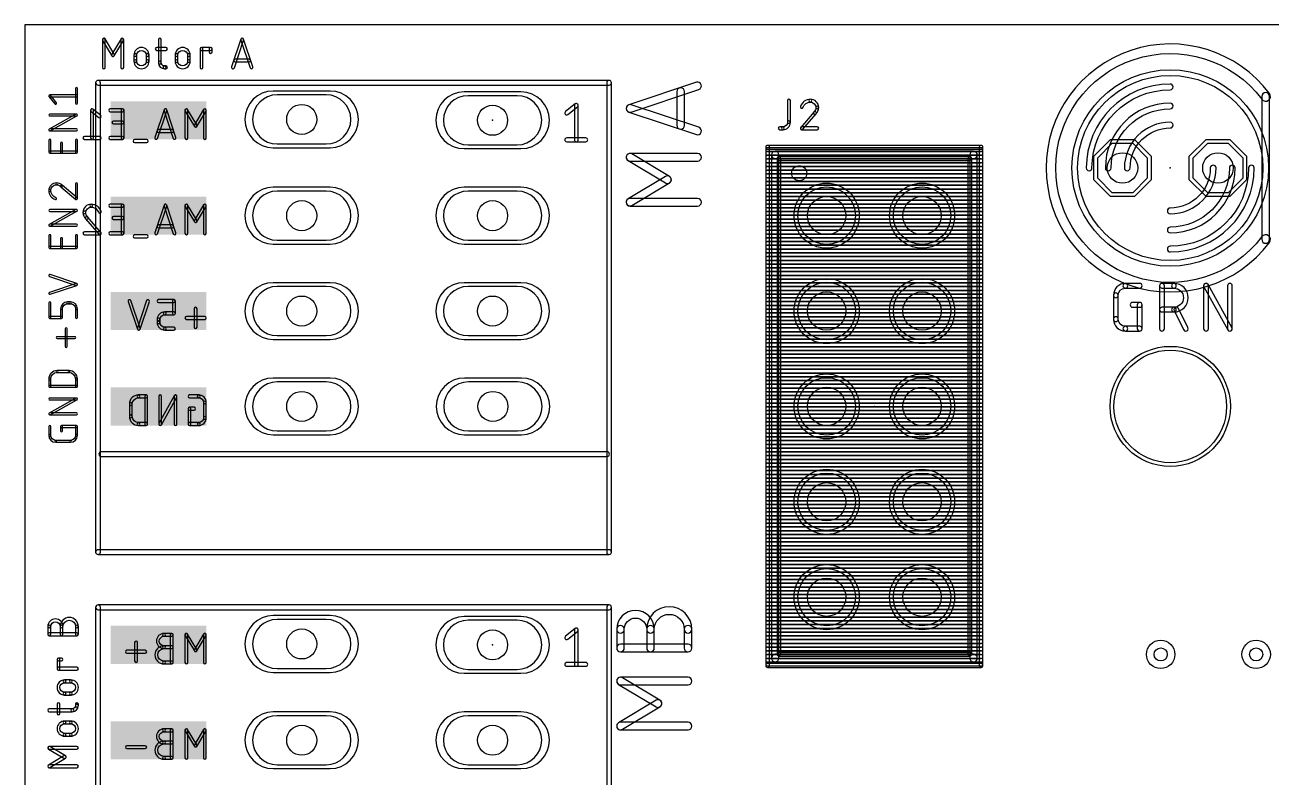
# Model space of a CAD drawing. Extents: x 0 to 76.2, y 0 to 83.8.
# Drawn here: x 0 to 33.16, y 63.79 to 83.82 of the extents above; entities that cross this region are included whole.
import ezdxf

# ---------------------------------------------------------------- set-up
doc = ezdxf.new("R2010")
doc.units = 0
for name, color, linetype in [('17', 110, 'CONTINUOUS'), ('18', 110, 'CONTINUOUS'), ('20', 31, 'CONTINUOUS'), ('21', 253, 'CONTINUOUS'), ('23', 53, 'CONTINUOUS'), ('25', 253, 'CONTINUOUS'), ('26', 253, 'CONTINUOUS'), ('29', 253, 'CONTINUOUS'), ('30', 253, 'CONTINUOUS'), ('39', 12, 'CONTINUOUS'), ('44', 253, 'CONTINUOUS'), ('51', 253, 'CONTINUOUS')]:
    doc.layers.add(name, color=color, linetype=linetype)

# ---------------------------------------------------------------- blocks, each defined once
blk = doc.blocks.new('OCTAGONP')
blk.add_lwpolyline([(-0.5, -0.2071), (-0.5, 0.2071), (-0.2071, 0.5), (0.2071, 0.5), (0.5, 0.2071), (0.5, -0.2071), (0.2071, -0.5), (-0.2071, -0.5)], close=True)
blk = doc.blocks.new('ROUNDP')
blk.add_circle((0, 0), 0.5)
blk = doc.blocks.new('RECT')
blk.add_solid([(-0.5, -0.5), (0.5, -0.5), (-0.5, 0.5), (0.5, 0.5)])
blk = doc.blocks.new('LONGP100')
blk.add_lwpolyline([(-0.5, -0.5), (0.5, -0.5, 1), (0.5, 0.5), (-0.5, 0.5, 1)], format="xyb", close=True)
blk = doc.blocks.new('ROUNDV')
blk.add_circle((0, 0), 0.5)

msp = doc.modelspace()

# ---------------------------------------------------------------- linework, layer by layer
at = {"layer": '20'}
for p, q in [((76.2, 83.82), (0, 83.82)), ((0, 83.82), (0, 0))]:
    msp.add_line(p, q, dxfattribs=at)
msp.add_circle((30.48, 73.66), 1.4986, dxfattribs=at)
at = {"layer": '21'}
for points in [[(32.9184, 81.8388, 1), (33.1216, 81.9912, 3), (33.1216, 78.0288, 1), (32.9184, 78.1812, -3)], [(2.0095, 69.78), (2.0095, 82.28, 1), (1.8825, 82.28), (1.8825, 69.78, 1)], [(1.946, 82.2165), (15.546, 82.2165, 1), (15.546, 82.3435), (1.946, 82.3435, 1)], [(15.4825, 82.28), (15.4825, 69.78, 1), (15.6095, 69.78), (15.6095, 82.28, 1)], [(33.1216, 78.105), (33.1216, 81.915, 1), (32.9184, 81.915), (32.9184, 78.105, 1)], [(14.4509, 81.4316), (14.7049, 81.6348, 1), (14.6415, 81.7142), (14.3875, 81.511, 1)], [(14.6224, 81.6745), (14.6224, 80.7601, 1), (14.724, 80.7601), (14.724, 81.6745, 1)], [(14.4192, 80.7093), (14.9272, 80.7093, 1), (14.9272, 80.8109), (14.4192, 80.8109, 1)], [(20.066, 66.96), (20.066, 80.36, 1), (19.866, 80.36), (19.866, 66.96, 1)], [(19.966, 80.26), (25.246, 80.26, 1), (25.246, 80.46), (19.966, 80.46, 1)], [(25.146, 80.36), (25.146, 66.96, 1), (25.346, 66.96), (25.346, 80.36, 1)], [(2.032, 72.3265), (15.494, 72.3265, 1), (15.494, 72.4535), (2.032, 72.4535, 1)], [(15.546, 69.8435), (1.946, 69.8435, 1), (1.946, 69.7165), (15.546, 69.7165, 1)], [(2.0095, 43.11), (2.0095, 68.31, 1), (1.8825, 68.31), (1.8825, 43.11, 1)], [(1.946, 68.2465), (15.546, 68.2465, 1), (15.546, 68.3735), (1.946, 68.3735, 1)], [(15.4825, 68.31), (15.4825, 43.11, 1), (15.6095, 43.11), (15.6095, 68.31, 1)], [(14.4509, 67.4616), (14.7049, 67.6648, 1), (14.6415, 67.7442), (14.3875, 67.541, 1)], [(14.6224, 67.7045), (14.6224, 66.7901, 1), (14.724, 66.7901), (14.724, 67.7045, 1)], [(25.246, 67.06), (19.966, 67.06, 1), (19.966, 66.86), (25.246, 66.86, 1)], [(14.4192, 66.7393), (14.9272, 66.7393, 1), (14.9272, 66.8409), (14.4192, 66.8409, 1)]]:
    msp.add_lwpolyline(points, format="xyb", close=True, dxfattribs=at)
for centre, radius in [((30.48, 80.01), 2.6162), ((30.48, 80.01), 2.4638), ((20.606, 79.87), 0.2)]:
    msp.add_circle(centre, radius, dxfattribs=at)
at = {"layer": '23'}
for p in [(12.446, 81.28), (30.48, 80.01), (22.606, 73.66), (12.446, 67.31)]:
    msp.add_point(p, dxfattribs=at)
at = {"layer": '25'}
for points in [[(2.1375, 82.6897), (2.1375, 83.4263, 1), (2.0613, 83.4263), (2.0613, 82.6897, 1)], [(2.0667, 83.4067), (2.3123, 82.9975, 1), (2.3776, 83.0367), (2.1321, 83.4459, 1)], [(2.3776, 82.9975), (2.6231, 83.4067, 1), (2.5578, 83.4459), (2.3123, 83.0367, 1)], [(2.5524, 83.4263), (2.5524, 82.6897, 1), (2.6286, 82.6897), (2.6286, 83.4263, 1)], [(3.5518, 83.4263), (3.5518, 82.8125, 1), (3.628, 82.8125), (3.628, 83.4263, 1)], [(5.5737, 82.6777), (5.8192, 83.4143, 1), (5.7469, 83.4383), (5.5014, 82.7017, 1)], [(5.7469, 83.4143), (5.9924, 82.6777, 1), (6.0647, 82.7017), (5.8192, 83.4383, 1)], [(3.2264, 83.0171, 1), (3.3026, 83.0171, 1), (2.899, 83.0171, 1), (2.9752, 83.0171, -1)], [(2.9752, 82.8534), (2.9752, 83.0171, 1), (2.899, 83.0171), (2.899, 82.8534, 1)], [(3.2264, 83.0171), (3.2264, 82.8534, 1), (3.3026, 82.8534), (3.3026, 83.0171, 1)], [(3.5081, 83.1427), (3.7536, 83.1427, 1), (3.7536, 83.2189), (3.5081, 83.2189, 1)], [(4.3237, 83.0171, 1), (4.3999, 83.0171, 1), (3.9963, 83.0171, 1), (4.0725, 83.0171, -1)], [(4.0725, 82.8534), (4.0725, 83.0171, 1), (3.9963, 83.0171), (3.9963, 82.8534, 1)], [(4.3237, 83.0171), (4.3237, 82.8534, 1), (4.3999, 82.8534), (4.3999, 83.0171, 1)], [(4.7355, 82.6897), (4.7355, 83.1808, 1), (4.6593, 83.1808), (4.6593, 82.6897, 1)], [(4.6974, 83.1427), (4.9429, 83.1427, 1), (4.9429, 83.2189), (4.6974, 83.2189, 1)], [(4.9048, 83.1808), (4.9048, 83.0989, 1), (4.981, 83.0989), (4.981, 83.1808, 1)], [(5.9672, 82.912), (5.5989, 82.912, 1), (5.5989, 82.8358), (5.9672, 82.8358, 1)], [(2.9752, 82.8534, 1), (2.899, 82.8534, 1), (3.3026, 82.8534, 1), (3.2264, 82.8534, -1)], [(3.628, 82.8125, 1), (3.5518, 82.8125, 0.4142), (3.7127, 82.6516, 1), (3.7127, 82.7278, -0.4142)], [(3.7127, 82.6516), (3.7536, 82.6516, 1), (3.7536, 82.7278), (3.7127, 82.7278, 1)], [(4.0725, 82.8534, 1), (3.9963, 82.8534, 1), (4.3999, 82.8534, 1), (4.3237, 82.8534, -1)], [(16.1357, 81.4991), (17.9325, 82.098, 1), (17.8683, 82.2908), (16.0715, 81.6919, 1)], [(0.6604, 81.9055), (1.3716, 81.9055, 1), (1.3716, 81.9563), (0.6604, 81.9563, 1)], [(0.8383, 81.7492), (0.6802, 81.9467, 1), (0.6406, 81.915), (0.7986, 81.7175, 1)], [(1.397, 81.7333), (1.397, 82.1284, 1), (1.3462, 82.1284), (1.3462, 81.7333, 1)], [(17.3496, 82.0447), (17.3496, 81.1463, 1), (17.5528, 81.1463), (17.5528, 82.0447, 1)], [(17.9325, 81.0929), (16.1357, 81.6919, 1), (16.0715, 81.4991), (17.8683, 80.9001, 1)], [(20.2955, 81.8028), (20.2955, 81.2299, 1), (20.3717, 81.2299), (20.3717, 81.8028, 1)], [(20.9022, 81.7647, 1), (20.9021, 81.8409, 0.3252), (20.6408, 81.6508, 1), (20.7133, 81.6274, -0.3252)], [(21.0482, 81.6187, 1), (21.1244, 81.6187, 0.4142), (20.9022, 81.8409, 1), (20.9022, 81.7647, -0.4142)], [(20.9986, 81.503, 1), (21.0512, 81.4478, 0.2053), (21.1244, 81.6186, 1), (21.0482, 81.6187, -0.2053)], [(0.6727, 81.0025), (1.3839, 81.3976, 1), (1.3593, 81.442), (0.6481, 81.0469, 1)], [(1.3716, 81.4452), (0.6604, 81.4452, 1), (0.6604, 81.3944), (1.3716, 81.3944, 1)], [(20.1699, 81.1043, 1), (20.1699, 81.0281, 0.4142), (20.3717, 81.2299, 1), (20.2955, 81.2299, -0.4142)], [(20.9959, 81.5001), (20.648, 81.0909, 1), (20.7061, 81.0415), (21.0539, 81.4507, 1)], [(1.3716, 81.0501), (0.6604, 81.0501, 1), (0.6604, 80.9993), (1.3716, 80.9993, 1)], [(20.1699, 81.1043), (20.0881, 81.1043, 1), (20.0881, 81.0281), (20.1699, 81.0281, 1)], [(20.6771, 81.0281), (21.0863, 81.0281, 1), (21.0863, 81.1043), (20.6771, 81.1043, 1)], [(0.6858, 80.4316), (0.6858, 80.7476, 1), (0.635, 80.7476), (0.635, 80.4316, 1)], [(1.0019, 80.4316), (1.0019, 80.6686, 1), (0.9511, 80.6686), (0.9511, 80.4316, 1)], [(1.3462, 80.7476), (1.3462, 80.4316, 1), (1.397, 80.4316), (1.397, 80.7476, 1)], [(1.3716, 80.457), (0.6604, 80.457, 1), (0.6604, 80.4062), (1.3716, 80.4062, 1)], [(17.1541, 79.7851), (16.1559, 80.384, 1), (16.0513, 80.2098), (17.0496, 79.6108, 1)], [(16.1036, 80.1953), (17.9004, 80.1953, 1), (17.9004, 80.3985), (16.1036, 80.3985, 1)], [(0.8382, 79.563, 1), (0.8382, 79.6138, 0.4142), (0.635, 79.4106, 1), (0.6858, 79.4106, -0.4142)], [(0.9581, 79.5117, 1), (0.9949, 79.5467, 0.2053), (0.8382, 79.6138, 1), (0.8382, 79.563, -0.2053)], [(1.397, 79.1933), (1.397, 79.5884, 1), (1.3462, 79.5884), (1.3462, 79.1933, 1)], [(16.1559, 79.0119), (17.1541, 79.6108, 1), (17.0496, 79.7851), (16.0513, 79.1862, 1)], [(0.6858, 79.4106, 1), (0.635, 79.4106, 0.3252), (0.8106, 79.1692, 1), (0.8263, 79.2175, -0.3252)], [(0.96, 79.5098), (1.3551, 79.174, 1), (1.3881, 79.2127), (0.9929, 79.5485, 1)], [(17.9004, 79.2006), (16.1036, 79.2006, 1), (16.1036, 78.9974), (17.9004, 78.9974, 1)], [(0.6727, 78.4625), (1.3839, 78.8576, 1), (1.3593, 78.902), (0.6481, 78.5069, 1)], [(1.3716, 78.9052), (0.6604, 78.9052, 1), (0.6604, 78.8544), (1.3716, 78.8544, 1)], [(1.3716, 78.5101), (0.6604, 78.5101, 1), (0.6604, 78.4593), (1.3716, 78.4593, 1)], [(0.6858, 77.8916), (0.6858, 78.2076, 1), (0.635, 78.2076), (0.635, 77.8916, 1)], [(1.0019, 77.8916), (1.0019, 78.1286, 1), (0.9511, 78.1286), (0.9511, 77.8916, 1)], [(1.3462, 78.2076), (1.3462, 77.8916, 1), (1.397, 77.8916), (1.397, 78.2076, 1)], [(1.3716, 77.917), (0.6604, 77.917, 1), (0.6604, 77.8662), (1.3716, 77.8662, 1)], [(1.3796, 76.9328), (0.6684, 77.1698, 1), (0.6524, 77.1216), (1.3636, 76.8846, 1)], [(0.6684, 76.6475), (1.3796, 76.8846, 1), (1.3636, 76.9328), (0.6524, 76.6957, 1)], [(29.2862, 76.8096, 1), (29.2862, 76.9366, 0.4142), (28.9687, 76.6191, 1), (29.0957, 76.6191, -0.4142)], [(29.0957, 75.9841), (29.0957, 76.6191, 1), (28.9687, 76.6191), (28.9687, 75.9841, 1)], [(29.2862, 76.8096), (29.6672, 76.8096, 1), (29.6672, 76.9366), (29.2862, 76.9366, 1)], [(30.3232, 75.7301), (30.3232, 76.8731, 1), (30.1962, 76.8731), (30.1962, 75.7301, 1)], [(30.2597, 76.8096), (30.5772, 76.8096, 1), (30.5772, 76.9366), (30.2597, 76.9366, 1)], [(30.5772, 76.3016, 1), (30.5772, 76.1746, 1), (30.5772, 76.9366, 1), (30.5772, 76.8096, -1)], [(31.496, 75.7301), (31.496, 76.8731, 1), (31.369, 76.8731), (31.369, 75.7301, 1)], [(31.377, 76.8423), (32.012, 75.6993, 1), (32.123, 75.7609), (31.488, 76.9039, 1)], [(32.131, 75.7301), (32.131, 76.8731, 1), (32.004, 76.8731), (32.004, 75.7301, 1)], [(0.6858, 76.0253), (0.6858, 76.4204, 1), (0.635, 76.4204), (0.635, 76.0253, 1)], [(1.1345, 76.395, 1), (1.1345, 76.4458, 0.4142), (0.9511, 76.2624, 1), (1.0019, 76.2624, -0.4142)], [(0.9511, 76.2624), (0.9511, 76.0253, 1), (1.0019, 76.0253), (1.0019, 76.2624, 1)], [(1.2136, 76.4458), (1.1345, 76.4458, 1), (1.1345, 76.395), (1.2136, 76.395, 1)], [(1.3462, 76.2624, 1), (1.397, 76.2624, 0.4142), (1.2136, 76.4458, 1), (1.2136, 76.395, -0.4142)], [(1.397, 76.0253), (1.397, 76.2624, 1), (1.3462, 76.2624), (1.3462, 76.0253, 1)], [(29.4767, 76.3016), (29.6672, 76.3016, 1), (29.6672, 76.4286), (29.4767, 76.4286, 1)], [(29.6037, 76.3651), (29.6037, 75.7301, 1), (29.7307, 75.7301), (29.7307, 76.3651, 1)], [(30.5772, 76.3016), (30.2597, 76.3016, 1), (30.2597, 76.1746), (30.5772, 76.1746, 1)], [(30.9515, 75.7585), (30.6975, 76.2665, 1), (30.5839, 76.2097), (30.8379, 75.7017, 1)], [(0.9765, 76.0507), (0.6604, 76.0507, 1), (0.6604, 75.9999), (0.9765, 75.9999, 1)], [(29.0957, 75.9841, 1), (28.9687, 75.9841, 0.4142), (29.2862, 75.6666, 1), (29.2862, 75.7936, -0.4142)], [(1.1204, 75.2543), (1.1204, 75.7284, 1), (1.0696, 75.7284), (1.0696, 75.2543, 1)], [(29.6672, 75.7936), (29.2862, 75.7936, 1), (29.2862, 75.6666), (29.6672, 75.6666, 1)], [(1.3321, 75.5167), (0.858, 75.5167, 1), (0.858, 75.4659), (1.3321, 75.4659, 1)], [(0.858, 74.5637, 1), (0.858, 74.6145, 0.4142), (0.635, 74.3915, 1), (0.6858, 74.3915, -0.4142)], [(0.6858, 74.194), (0.6858, 74.3915, 1), (0.635, 74.3915), (0.635, 74.194, 1)], [(0.858, 74.5637), (1.174, 74.5637, 1), (1.174, 74.6145), (0.858, 74.6145, 1)], [(1.3462, 74.3915, 1), (1.397, 74.3915, 0.4142), (1.174, 74.6145, 1), (1.174, 74.5637, -0.4142)], [(1.3462, 74.3915), (1.3462, 74.194, 1), (1.397, 74.194), (1.397, 74.3915, 1)], [(1.3716, 74.2194), (0.6604, 74.2194, 1), (0.6604, 74.1686), (1.3716, 74.1686, 1)], [(0.6727, 73.4402), (1.3839, 73.8354, 1), (1.3593, 73.8798), (0.6481, 73.4847, 1)], [(1.3716, 73.883), (0.6604, 73.883, 1), (0.6604, 73.8322), (1.3716, 73.8322, 1)], [(1.3716, 73.4878), (0.6604, 73.4878, 1), (0.6604, 73.437), (1.3716, 73.437, 1)], [(0.6858, 72.889), (0.6858, 73.126, 1), (0.635, 73.126), (0.635, 72.889, 1)], [(1.0019, 73.0075), (1.0019, 73.126, 1), (0.9511, 73.126), (0.9511, 73.0075, 1)], [(0.9765, 73.1006), (1.3716, 73.1006, 1), (1.3716, 73.1514), (0.9765, 73.1514, 1)], [(1.3462, 73.126), (1.3462, 72.889, 1), (1.397, 72.889), (1.397, 73.126, 1)], [(0.6858, 72.889, 1), (0.635, 72.889, 0.4142), (0.8184, 72.7055, 1), (0.8184, 72.7563, -0.4142)], [(1.2136, 72.7563), (0.8184, 72.7563, 1), (0.8184, 72.7055), (1.2136, 72.7055, 1)], [(1.2136, 72.7563, 1), (1.2136, 72.7055, 0.4142), (1.397, 72.889, 1), (1.3462, 72.889, -0.4142)], [(17.5448, 67.7253, 1), (17.748, 67.7253, 1), (16.5466, 67.7253, 1), (16.7498, 67.7253, -1)], [(0.937, 67.7976, 1), (1.0132, 67.7976, 1), (0.6096, 67.7976, 1), (0.6858, 67.7976, -1)], [(1.3462, 67.7976, 1), (1.4224, 67.7976, 1), (0.937, 67.7976, 1), (1.0132, 67.7976, -1)], [(16.5466, 67.7253, 1), (16.7498, 67.7253, 1), (15.748, 67.7253, 1), (15.9512, 67.7253, -1)], [(0.6858, 67.593), (0.6858, 67.7976, 1), (0.6096, 67.7976), (0.6096, 67.593, 1)], [(1.0132, 67.593), (1.0132, 67.7976, 1), (0.937, 67.7976), (0.937, 67.593, 1)], [(1.3462, 67.7976), (1.3462, 67.593, 1), (1.4224, 67.593), (1.4224, 67.7976, 1)], [(15.9512, 67.2262), (15.9512, 67.7253, 1), (15.748, 67.7253), (15.748, 67.2262, 1)], [(16.7498, 67.2262), (16.7498, 67.7253, 1), (16.5466, 67.7253), (16.5466, 67.2262, 1)], [(17.5448, 67.7253), (17.5448, 67.2262, 1), (17.748, 67.2262), (17.748, 67.7253, 1)], [(1.3843, 67.6311), (0.6477, 67.6311, 1), (0.6477, 67.5549), (1.3843, 67.5549, 1)], [(17.6464, 67.3278), (15.8496, 67.3278, 1), (15.8496, 67.1246), (17.6464, 67.1246, 1)], [(0.9313, 66.6758), (0.9313, 66.9213, 1), (0.8551, 66.9213), (0.8551, 66.6758, 1)], [(0.8932, 66.8832), (0.9751, 66.8832, 1), (0.9751, 66.9594), (0.8932, 66.9594, 1)], [(1.3843, 66.7139), (0.8932, 66.7139, 1), (0.8932, 66.6377), (1.3843, 66.6377, 1)], [(1.0569, 66.3021, 1), (1.0569, 66.3783, 1), (1.0569, 65.9747, 1), (1.0569, 66.0509, -1)], [(1.0569, 66.3021), (1.2206, 66.3021, 1), (1.2206, 66.3783), (1.0569, 66.3783, 1)], [(1.2206, 66.0509, 1), (1.2206, 65.9747, 1), (1.2206, 66.3783, 1), (1.2206, 66.3021, -1)], [(16.9001, 65.8341), (15.9019, 66.4331, 1), (15.7973, 66.2588), (16.7956, 65.6599, 1)], [(15.8496, 66.2444), (17.6464, 66.2444, 1), (17.6464, 66.4476), (15.8496, 66.4476, 1)], [(1.2206, 66.0509), (1.0569, 66.0509, 1), (1.0569, 65.9747), (1.2206, 65.9747, 1)], [(0.9313, 65.4865), (0.9313, 65.732, 1), (0.8551, 65.732), (0.8551, 65.4865, 1)], [(1.2615, 65.6064, 1), (1.2615, 65.5302, 0.4142), (1.4224, 65.6911, 1), (1.3462, 65.6911, -0.4142)], [(1.4224, 65.6911), (1.4224, 65.732, 1), (1.3462, 65.732), (1.3462, 65.6911, 1)], [(15.9019, 65.061), (16.9001, 65.6599, 1), (16.7956, 65.8341), (15.7973, 65.2352, 1)], [(0.6477, 65.5302), (1.2615, 65.5302, 1), (1.2615, 65.6064), (0.6477, 65.6064, 1)], [(1.0569, 65.2048, 1), (1.0569, 65.281, 1), (1.0569, 64.8774, 1), (1.0569, 64.9536, -1)], [(1.0569, 65.2048), (1.2206, 65.2048, 1), (1.2206, 65.281), (1.0569, 65.281, 1)], [(1.2206, 64.9536, 1), (1.2206, 64.8774, 1), (1.2206, 65.281, 1), (1.2206, 65.2048, -1)], [(17.6464, 65.2497), (15.8496, 65.2497, 1), (15.8496, 65.0465), (17.6464, 65.0465, 1)], [(1.2206, 64.9536), (1.0569, 64.9536, 1), (1.0569, 64.8774), (1.2206, 64.8774, 1)], [(0.6477, 64.5308), (1.3843, 64.5308, 1), (1.3843, 64.607), (0.6477, 64.607, 1)], [(1.0765, 64.356), (0.6673, 64.6015, 1), (0.6281, 64.5362), (1.0373, 64.2906, 1)], [(0.6673, 64.0451), (1.0765, 64.2906, 1), (1.0373, 64.356), (0.6281, 64.1105, 1)], [(1.3843, 64.1159), (0.6477, 64.1159, 1), (0.6477, 64.0397), (1.3843, 64.0397, 1)]]:
    msp.add_lwpolyline(points, format="xyb", close=True, dxfattribs=at)
at = {"layer": '26'}
for points in [[(2.0154, 81.4128), (1.8108, 81.5765, 1), (1.7632, 81.5169), (1.9678, 81.3533, 1)], [(1.7489, 81.5467), (1.7489, 80.8101, 1), (1.8251, 80.8101), (1.8251, 81.5467, 1)], [(2.5996, 81.5848), (2.2723, 81.5848, 1), (2.2723, 81.5086), (2.5996, 81.5086, 1)], [(2.6377, 80.8101), (2.6377, 81.5467, 1), (2.5615, 81.5467), (2.5615, 80.8101, 1)], [(3.7016, 81.5587), (3.456, 80.8221, 1), (3.5283, 80.7981), (3.7738, 81.5347, 1)], [(4.0194, 80.8221), (3.7738, 81.5587, 1), (3.7016, 81.5347), (3.9471, 80.7981, 1)], [(4.2587, 81.5467), (4.2587, 80.8101, 1), (4.3349, 80.8101), (4.3349, 81.5467, 1)], [(4.575, 81.1571), (4.3295, 81.5663, 1), (4.2642, 81.5271), (4.5097, 81.1179, 1)], [(4.7552, 81.5663), (4.5097, 81.1571, 1), (4.575, 81.1179), (4.8206, 81.5271, 1)], [(4.826, 80.8101), (4.826, 81.5467, 1), (4.7498, 81.5467), (4.7498, 80.8101, 1)], [(2.5996, 81.2574), (2.3541, 81.2574, 1), (2.3541, 81.1812), (2.5996, 81.1812, 1)], [(3.5535, 80.9562), (3.9219, 80.9562, 1), (3.9219, 81.0324), (3.5535, 81.0324, 1)], [(1.9916, 80.8482), (1.5824, 80.8482, 1), (1.5824, 80.772), (1.9916, 80.772, 1)], [(2.2723, 80.772), (2.5996, 80.772, 1), (2.5996, 80.8482), (2.2723, 80.8482, 1)], [(3.243, 80.7664), (2.9156, 80.7664, 1), (2.9156, 80.6902), (3.243, 80.6902, 1)], [(1.7665, 78.9686, 1), (1.7665, 79.0448, 0.4142), (1.5443, 78.8226, 1), (1.6205, 78.8226, -0.4142)], [(1.9554, 78.8313, 1), (2.0278, 78.8547, 0.3252), (1.7665, 79.0448, 1), (1.7665, 78.9686, -0.3252)], [(2.5996, 79.0448), (2.2723, 79.0448, 1), (2.2723, 78.9686), (2.5996, 78.9686, 1)], [(2.6377, 78.2701), (2.6377, 79.0067, 1), (2.5615, 79.0067), (2.5615, 78.2701, 1)], [(3.7016, 79.0187), (3.456, 78.2821, 1), (3.5283, 78.2581), (3.7738, 78.9947, 1)], [(4.0194, 78.2821), (3.7738, 79.0187, 1), (3.7016, 78.9947), (3.9471, 78.2581, 1)], [(4.2587, 79.0067), (4.2587, 78.2701, 1), (4.3349, 78.2701), (4.3349, 79.0067, 1)], [(4.575, 78.6171), (4.3295, 79.0263, 1), (4.2642, 78.9871), (4.5097, 78.5779, 1)], [(4.7552, 79.0263), (4.5097, 78.6171, 1), (4.575, 78.5779), (4.8206, 78.9871, 1)], [(4.826, 78.2701), (4.826, 79.0067, 1), (4.7498, 79.0067), (4.7498, 78.2701, 1)], [(1.6205, 78.8226, 1), (1.5443, 78.8225, 0.2053), (1.6175, 78.6517, 1), (1.67, 78.7069, -0.2053)], [(1.6147, 78.6546), (1.9626, 78.2454, 1), (2.0206, 78.2948), (1.6728, 78.704, 1)], [(2.5996, 78.7174), (2.3541, 78.7174, 1), (2.3541, 78.6412), (2.5996, 78.6412, 1)], [(1.9916, 78.3082), (1.5824, 78.3082, 1), (1.5824, 78.232), (1.9916, 78.232, 1)], [(2.2723, 78.232), (2.5996, 78.232, 1), (2.5996, 78.3082), (2.2723, 78.3082, 1)], [(3.5535, 78.4162), (3.9219, 78.4162, 1), (3.9219, 78.4924), (3.5535, 78.4924, 1)], [(3.243, 78.2264), (2.9156, 78.2264, 1), (2.9156, 78.1502), (3.243, 78.1502, 1)], [(3.0667, 75.7421), (2.8212, 76.4787, 1), (2.7489, 76.4547), (2.9944, 75.7181, 1)], [(3.2399, 76.4787), (2.9944, 75.7421, 1), (3.0667, 75.7181), (3.3122, 76.4547, 1)], [(3.9667, 76.5048), (3.5575, 76.5048, 1), (3.5575, 76.4286), (3.9667, 76.4286, 1)], [(4.0048, 76.1393), (4.0048, 76.4667, 1), (3.9286, 76.4667), (3.9286, 76.1393, 1)], [(4.5805, 75.771), (4.5805, 76.2621, 1), (4.5043, 76.2621), (4.5043, 75.771, 1)], [(3.7212, 76.1012, 1), (3.7212, 76.1774, 0.4142), (3.5194, 75.9756, 1), (3.5956, 75.9756, -0.4142)], [(3.5956, 75.8938), (3.5956, 75.9756, 1), (3.5194, 75.9756), (3.5194, 75.8938, 1)], [(3.7212, 76.1012), (3.9667, 76.1012, 1), (3.9667, 76.1774), (3.7212, 76.1774, 1)], [(4.7879, 76.0547), (4.2968, 76.0547, 1), (4.2968, 75.9785), (4.7879, 75.9785, 1)], [(3.5956, 75.8938, 1), (3.5194, 75.8938, 0.4142), (3.7212, 75.692, 1), (3.7212, 75.7682, -0.4142)], [(3.9667, 75.7682), (3.7212, 75.7682, 1), (3.7212, 75.692), (3.9667, 75.692, 1)], [(3.0227, 73.8886, 1), (3.0227, 73.9648, 0.4142), (2.78, 73.7221, 1), (2.8562, 73.7221, -0.4142)], [(3.2273, 73.9648), (3.0227, 73.9648, 1), (3.0227, 73.8886), (3.2273, 73.8886, 1)], [(3.2654, 73.1901), (3.2654, 73.9267, 1), (3.1892, 73.9267), (3.1892, 73.1901, 1)], [(3.9743, 73.9452), (3.5651, 73.2086, 1), (3.6317, 73.1716), (4.0409, 73.9082, 1)], [(3.6365, 73.1901), (3.6365, 73.9267, 1), (3.5603, 73.9267), (3.5603, 73.1901, 1)], [(4.0457, 73.1901), (4.0457, 73.9267, 1), (3.9695, 73.9267), (3.9695, 73.1901, 1)], [(4.6242, 73.9648), (4.3787, 73.9648, 1), (4.3787, 73.8886), (4.6242, 73.8886, 1)], [(4.7498, 73.763, 1), (4.826, 73.763, 0.4142), (4.6242, 73.9648, 1), (4.6242, 73.8886, -0.4142)], [(2.78, 73.7221), (2.78, 73.3947, 1), (2.8562, 73.3947), (2.8562, 73.7221, 1)], [(4.5014, 73.6374), (4.3787, 73.6374, 1), (4.3787, 73.5612), (4.5014, 73.5612, 1)], [(4.3406, 73.5993), (4.3406, 73.1901, 1), (4.4168, 73.1901), (4.4168, 73.5993, 1)], [(4.826, 73.3538), (4.826, 73.763, 1), (4.7498, 73.763), (4.7498, 73.3538, 1)], [(2.8562, 73.3947, 1), (2.78, 73.3947, 0.4142), (3.0227, 73.152, 1), (3.0227, 73.2282, -0.4142)], [(4.6242, 73.2282, 1), (4.6242, 73.152, 0.4142), (4.826, 73.3538, 1), (4.7498, 73.3538, -0.4142)], [(3.0227, 73.152), (3.2273, 73.152, 1), (3.2273, 73.2282), (3.0227, 73.2282, 1)], [(4.3787, 73.152), (4.6242, 73.152, 1), (4.6242, 73.2282), (4.3787, 73.2282, 1)], [(2.9955, 66.881), (2.9955, 67.3721, 1), (2.9193, 67.3721), (2.9193, 66.881, 1)], [(3.7015, 67.5386, 1), (3.7015, 67.6148, 1), (3.7015, 67.2112, 1), (3.7015, 67.2874, -1)], [(3.9062, 67.6148), (3.7015, 67.6148, 1), (3.7015, 67.5386), (3.9062, 67.5386, 1)], [(3.9443, 66.8401), (3.9443, 67.5767, 1), (3.8681, 67.5767), (3.8681, 66.8401, 1)], [(4.2587, 67.5767), (4.2587, 66.8401, 1), (4.3349, 66.8401), (4.3349, 67.5767, 1)], [(4.575, 67.1871), (4.3295, 67.5963, 1), (4.2642, 67.5571), (4.5097, 67.1479, 1)], [(4.7552, 67.5963), (4.5097, 67.1871, 1), (4.575, 67.1479), (4.8206, 67.5571, 1)], [(4.826, 66.8401), (4.826, 67.5767, 1), (4.7498, 67.5767), (4.7498, 66.8401, 1)], [(3.2029, 67.1647), (2.7119, 67.1647, 1), (2.7119, 67.0885), (3.2029, 67.0885, 1)], [(3.7015, 67.2112, 1), (3.7015, 67.2874, 1), (3.7015, 66.802, 1), (3.7015, 66.8782, -1)], [(3.9062, 67.2874), (3.7015, 67.2874, 1), (3.7015, 67.2112), (3.9062, 67.2112, 1)], [(3.7015, 66.802), (3.9062, 66.802, 1), (3.9062, 66.8782), (3.7015, 66.8782, 1)], [(3.7015, 64.9986, 1), (3.7015, 65.0748, 1), (3.7015, 64.6712, 1), (3.7015, 64.7474, -1)], [(3.9062, 65.0748), (3.7015, 65.0748, 1), (3.7015, 64.9986), (3.9062, 64.9986, 1)], [(3.9443, 64.3001), (3.9443, 65.0367, 1), (3.8681, 65.0367), (3.8681, 64.3001, 1)], [(4.2587, 65.0367), (4.2587, 64.3001, 1), (4.3349, 64.3001), (4.3349, 65.0367, 1)], [(4.575, 64.6471), (4.3295, 65.0563, 1), (4.2642, 65.0171), (4.5097, 64.6079, 1)], [(4.7552, 65.0563), (4.5097, 64.6471, 1), (4.575, 64.6079), (4.8206, 65.0171, 1)], [(4.826, 64.3001), (4.826, 65.0367, 1), (4.7498, 65.0367), (4.7498, 64.3001, 1)], [(3.7015, 64.6712, 1), (3.7015, 64.7474, 1), (3.7015, 64.262, 1), (3.7015, 64.3382, -1)], [(3.9062, 64.7474), (3.7015, 64.7474, 1), (3.7015, 64.6712), (3.9062, 64.6712, 1)], [(3.2029, 64.6247), (2.7119, 64.6247, 1), (2.7119, 64.5485), (3.2029, 64.5485, 1)], [(3.7015, 64.262), (3.9062, 64.262, 1), (3.9062, 64.3382), (3.7015, 64.3382, 1)]]:
    msp.add_lwpolyline(points, format="xyb", close=True, dxfattribs=at)
at = {"layer": '29'}
msp.add_circle((30.48, 73.66), 1.6002, dxfattribs=at)
at = {"layer": '30'}
msp.add_circle((30.48, 73.66), 1.6002, dxfattribs=at)
at = {"layer": '39'}
for points in [[(19.816, 66.76), (19.816, 80.56, 1), (19.716, 80.56), (19.716, 66.76, 1)], [(19.766, 80.51), (25.446, 80.51, 1), (25.446, 80.61), (19.766, 80.61, 1)], [(25.396, 80.56), (25.396, 66.76, 1), (25.496, 66.76), (25.496, 80.56, 1)], [(19.766, 80.45), (25.446, 80.45, 1), (25.446, 80.55), (19.766, 80.55, 1)], [(19.766, 80.35), (25.446, 80.35, 1), (25.446, 80.45), (19.766, 80.45, 1)], [(19.766, 80.25), (25.446, 80.25, 1), (25.446, 80.35), (19.766, 80.35, 1)], [(19.766, 80.15), (25.446, 80.15, 1), (25.446, 80.25), (19.766, 80.25, 1)], [(19.766, 80.05), (25.446, 80.05, 1), (25.446, 80.15), (19.766, 80.15, 1)], [(19.766, 79.95), (25.446, 79.95, 1), (25.446, 80.05), (19.766, 80.05, 1)], [(19.766, 79.85), (25.446, 79.85, 1), (25.446, 79.95), (19.766, 79.95, 1)], [(19.766, 79.75), (25.446, 79.75, 1), (25.446, 79.85), (19.766, 79.85, 1)], [(19.766, 79.65), (25.446, 79.65, 1), (25.446, 79.75), (19.766, 79.75, 1)], [(19.766, 79.55), (25.446, 79.55, 1), (25.446, 79.65), (19.766, 79.65, 1)], [(19.766, 79.45), (25.446, 79.45, 1), (25.446, 79.55), (19.766, 79.55, 1)], [(19.766, 79.35), (25.446, 79.35, 1), (25.446, 79.45), (19.766, 79.45, 1)], [(19.766, 79.25), (25.446, 79.25, 1), (25.446, 79.35), (19.766, 79.35, 1)], [(19.766, 79.15), (25.446, 79.15, 1), (25.446, 79.25), (19.766, 79.25, 1)], [(19.766, 79.05), (25.446, 79.05, 1), (25.446, 79.15), (19.766, 79.15, 1)], [(19.766, 78.95), (25.446, 78.95, 1), (25.446, 79.05), (19.766, 79.05, 1)], [(19.766, 78.85), (25.446, 78.85, 1), (25.446, 78.95), (19.766, 78.95, 1)], [(19.766, 78.75), (25.446, 78.75, 1), (25.446, 78.85), (19.766, 78.85, 1)], [(19.766, 78.65), (25.446, 78.65, 1), (25.446, 78.75), (19.766, 78.75, 1)], [(19.766, 78.55), (25.446, 78.55, 1), (25.446, 78.65), (19.766, 78.65, 1)], [(19.766, 78.45), (25.446, 78.45, 1), (25.446, 78.55), (19.766, 78.55, 1)], [(19.766, 78.35), (25.446, 78.35, 1), (25.446, 78.45), (19.766, 78.45, 1)], [(19.766, 78.25), (25.446, 78.25, 1), (25.446, 78.35), (19.766, 78.35, 1)], [(19.766, 78.15), (25.446, 78.15, 1), (25.446, 78.25), (19.766, 78.25, 1)], [(19.766, 78.05), (25.446, 78.05, 1), (25.446, 78.15), (19.766, 78.15, 1)], [(19.766, 77.95), (25.446, 77.95, 1), (25.446, 78.05), (19.766, 78.05, 1)], [(19.766, 77.85), (25.446, 77.85, 1), (25.446, 77.95), (19.766, 77.95, 1)], [(19.766, 77.75), (25.446, 77.75, 1), (25.446, 77.85), (19.766, 77.85, 1)], [(19.766, 77.65), (25.446, 77.65, 1), (25.446, 77.75), (19.766, 77.75, 1)], [(19.766, 77.55), (25.446, 77.55, 1), (25.446, 77.65), (19.766, 77.65, 1)], [(19.766, 77.45), (25.446, 77.45, 1), (25.446, 77.55), (19.766, 77.55, 1)], [(19.766, 77.35), (25.446, 77.35, 1), (25.446, 77.45), (19.766, 77.45, 1)], [(19.766, 77.25), (25.446, 77.25, 1), (25.446, 77.35), (19.766, 77.35, 1)], [(19.766, 77.15), (25.446, 77.15, 1), (25.446, 77.25), (19.766, 77.25, 1)], [(19.766, 77.05), (25.446, 77.05, 1), (25.446, 77.15), (19.766, 77.15, 1)], [(19.766, 76.95), (25.446, 76.95, 1), (25.446, 77.05), (19.766, 77.05, 1)], [(19.766, 76.85), (25.446, 76.85, 1), (25.446, 76.95), (19.766, 76.95, 1)], [(19.766, 76.75), (25.446, 76.75, 1), (25.446, 76.85), (19.766, 76.85, 1)], [(19.766, 76.65), (25.446, 76.65, 1), (25.446, 76.75), (19.766, 76.75, 1)], [(19.766, 76.55), (25.446, 76.55, 1), (25.446, 76.65), (19.766, 76.65, 1)], [(19.766, 76.45), (25.446, 76.45, 1), (25.446, 76.55), (19.766, 76.55, 1)], [(19.766, 76.35), (25.446, 76.35, 1), (25.446, 76.45), (19.766, 76.45, 1)], [(19.766, 76.25), (25.446, 76.25, 1), (25.446, 76.35), (19.766, 76.35, 1)], [(19.766, 76.15), (25.446, 76.15, 1), (25.446, 76.25), (19.766, 76.25, 1)], [(19.766, 76.05), (25.446, 76.05, 1), (25.446, 76.15), (19.766, 76.15, 1)], [(19.766, 75.95), (25.446, 75.95, 1), (25.446, 76.05), (19.766, 76.05, 1)], [(19.766, 75.85), (25.446, 75.85, 1), (25.446, 75.95), (19.766, 75.95, 1)], [(19.766, 75.75), (25.446, 75.75, 1), (25.446, 75.85), (19.766, 75.85, 1)], [(19.766, 75.65), (25.446, 75.65, 1), (25.446, 75.75), (19.766, 75.75, 1)], [(19.766, 75.55), (25.446, 75.55, 1), (25.446, 75.65), (19.766, 75.65, 1)], [(19.766, 75.45), (25.446, 75.45, 1), (25.446, 75.55), (19.766, 75.55, 1)], [(19.766, 75.35), (25.446, 75.35, 1), (25.446, 75.45), (19.766, 75.45, 1)], [(19.766, 75.25), (25.446, 75.25, 1), (25.446, 75.35), (19.766, 75.35, 1)], [(19.766, 75.15), (25.446, 75.15, 1), (25.446, 75.25), (19.766, 75.25, 1)], [(19.766, 75.05), (25.446, 75.05, 1), (25.446, 75.15), (19.766, 75.15, 1)], [(19.766, 74.95), (25.446, 74.95, 1), (25.446, 75.05), (19.766, 75.05, 1)], [(19.766, 74.85), (25.446, 74.85, 1), (25.446, 74.95), (19.766, 74.95, 1)], [(19.766, 74.75), (25.446, 74.75, 1), (25.446, 74.85), (19.766, 74.85, 1)], [(19.766, 74.65), (25.446, 74.65, 1), (25.446, 74.75), (19.766, 74.75, 1)], [(19.766, 74.55), (25.446, 74.55, 1), (25.446, 74.65), (19.766, 74.65, 1)], [(19.766, 74.45), (25.446, 74.45, 1), (25.446, 74.55), (19.766, 74.55, 1)], [(19.766, 74.35), (25.446, 74.35, 1), (25.446, 74.45), (19.766, 74.45, 1)], [(19.766, 74.25), (25.446, 74.25, 1), (25.446, 74.35), (19.766, 74.35, 1)], [(19.766, 74.15), (25.446, 74.15, 1), (25.446, 74.25), (19.766, 74.25, 1)], [(19.766, 74.05), (25.446, 74.05, 1), (25.446, 74.15), (19.766, 74.15, 1)], [(19.766, 73.95), (25.446, 73.95, 1), (25.446, 74.05), (19.766, 74.05, 1)], [(19.766, 73.85), (25.446, 73.85, 1), (25.446, 73.95), (19.766, 73.95, 1)], [(19.766, 73.75), (25.446, 73.75, 1), (25.446, 73.85), (19.766, 73.85, 1)], [(19.766, 73.65), (25.446, 73.65, 1), (25.446, 73.75), (19.766, 73.75, 1)], [(19.766, 73.55), (25.446, 73.55, 1), (25.446, 73.65), (19.766, 73.65, 1)], [(19.766, 73.45), (25.446, 73.45, 1), (25.446, 73.55), (19.766, 73.55, 1)], [(19.766, 73.35), (25.446, 73.35, 1), (25.446, 73.45), (19.766, 73.45, 1)], [(19.766, 73.25), (25.446, 73.25, 1), (25.446, 73.35), (19.766, 73.35, 1)], [(19.766, 73.15), (25.446, 73.15, 1), (25.446, 73.25), (19.766, 73.25, 1)], [(19.766, 73.05), (25.446, 73.05, 1), (25.446, 73.15), (19.766, 73.15, 1)], [(19.766, 72.95), (25.446, 72.95, 1), (25.446, 73.05), (19.766, 73.05, 1)], [(19.766, 72.85), (25.446, 72.85, 1), (25.446, 72.95), (19.766, 72.95, 1)], [(19.766, 72.75), (25.446, 72.75, 1), (25.446, 72.85), (19.766, 72.85, 1)], [(19.766, 72.65), (25.446, 72.65, 1), (25.446, 72.75), (19.766, 72.75, 1)], [(19.766, 72.55), (25.446, 72.55, 1), (25.446, 72.65), (19.766, 72.65, 1)], [(19.766, 72.45), (25.446, 72.45, 1), (25.446, 72.55), (19.766, 72.55, 1)], [(19.766, 72.35), (25.446, 72.35, 1), (25.446, 72.45), (19.766, 72.45, 1)], [(19.766, 72.25), (25.446, 72.25, 1), (25.446, 72.35), (19.766, 72.35, 1)], [(19.766, 72.15), (25.446, 72.15, 1), (25.446, 72.25), (19.766, 72.25, 1)], [(19.766, 72.05), (25.446, 72.05, 1), (25.446, 72.15), (19.766, 72.15, 1)], [(19.766, 71.95), (25.446, 71.95, 1), (25.446, 72.05), (19.766, 72.05, 1)], [(19.766, 71.85), (25.446, 71.85, 1), (25.446, 71.95), (19.766, 71.95, 1)], [(19.766, 71.75), (25.446, 71.75, 1), (25.446, 71.85), (19.766, 71.85, 1)], [(19.766, 71.65), (25.446, 71.65, 1), (25.446, 71.75), (19.766, 71.75, 1)], [(19.766, 71.55), (25.446, 71.55, 1), (25.446, 71.65), (19.766, 71.65, 1)], [(19.766, 71.45), (25.446, 71.45, 1), (25.446, 71.55), (19.766, 71.55, 1)], [(19.766, 71.35), (25.446, 71.35, 1), (25.446, 71.45), (19.766, 71.45, 1)], [(19.766, 71.25), (25.446, 71.25, 1), (25.446, 71.35), (19.766, 71.35, 1)], [(19.766, 71.15), (25.446, 71.15, 1), (25.446, 71.25), (19.766, 71.25, 1)], [(19.766, 71.05), (25.446, 71.05, 1), (25.446, 71.15), (19.766, 71.15, 1)], [(19.766, 70.95), (25.446, 70.95, 1), (25.446, 71.05), (19.766, 71.05, 1)], [(19.766, 70.85), (25.446, 70.85, 1), (25.446, 70.95), (19.766, 70.95, 1)], [(19.766, 70.75), (25.446, 70.75, 1), (25.446, 70.85), (19.766, 70.85, 1)], [(19.766, 70.65), (25.446, 70.65, 1), (25.446, 70.75), (19.766, 70.75, 1)], [(19.766, 70.55), (25.446, 70.55, 1), (25.446, 70.65), (19.766, 70.65, 1)], [(19.766, 70.45), (25.446, 70.45, 1), (25.446, 70.55), (19.766, 70.55, 1)], [(19.766, 70.35), (25.446, 70.35, 1), (25.446, 70.45), (19.766, 70.45, 1)], [(19.766, 70.25), (25.446, 70.25, 1), (25.446, 70.35), (19.766, 70.35, 1)], [(19.766, 70.15), (25.446, 70.15, 1), (25.446, 70.25), (19.766, 70.25, 1)], [(19.766, 70.05), (25.446, 70.05, 1), (25.446, 70.15), (19.766, 70.15, 1)], [(19.766, 69.95), (25.446, 69.95, 1), (25.446, 70.05), (19.766, 70.05, 1)], [(19.766, 69.85), (25.446, 69.85, 1), (25.446, 69.95), (19.766, 69.95, 1)], [(19.766, 69.75), (25.446, 69.75, 1), (25.446, 69.85), (19.766, 69.85, 1)], [(19.766, 69.65), (25.446, 69.65, 1), (25.446, 69.75), (19.766, 69.75, 1)], [(19.766, 69.55), (25.446, 69.55, 1), (25.446, 69.65), (19.766, 69.65, 1)], [(19.766, 69.45), (25.446, 69.45, 1), (25.446, 69.55), (19.766, 69.55, 1)], [(19.766, 69.35), (25.446, 69.35, 1), (25.446, 69.45), (19.766, 69.45, 1)], [(19.766, 69.25), (25.446, 69.25, 1), (25.446, 69.35), (19.766, 69.35, 1)], [(19.766, 69.15), (25.446, 69.15, 1), (25.446, 69.25), (19.766, 69.25, 1)], [(19.766, 69.05), (25.446, 69.05, 1), (25.446, 69.15), (19.766, 69.15, 1)], [(19.766, 68.95), (25.446, 68.95, 1), (25.446, 69.05), (19.766, 69.05, 1)], [(19.766, 68.85), (25.446, 68.85, 1), (25.446, 68.95), (19.766, 68.95, 1)], [(19.766, 68.75), (25.446, 68.75, 1), (25.446, 68.85), (19.766, 68.85, 1)], [(19.766, 68.65), (25.446, 68.65, 1), (25.446, 68.75), (19.766, 68.75, 1)], [(19.766, 68.55), (25.446, 68.55, 1), (25.446, 68.65), (19.766, 68.65, 1)], [(19.766, 68.45), (25.446, 68.45, 1), (25.446, 68.55), (19.766, 68.55, 1)], [(19.766, 68.35), (25.446, 68.35, 1), (25.446, 68.45), (19.766, 68.45, 1)], [(19.766, 68.25), (25.446, 68.25, 1), (25.446, 68.35), (19.766, 68.35, 1)], [(19.766, 68.15), (25.446, 68.15, 1), (25.446, 68.25), (19.766, 68.25, 1)], [(19.766, 68.05), (25.446, 68.05, 1), (25.446, 68.15), (19.766, 68.15, 1)], [(19.766, 67.95), (25.446, 67.95, 1), (25.446, 68.05), (19.766, 68.05, 1)], [(19.766, 67.85), (25.446, 67.85, 1), (25.446, 67.95), (19.766, 67.95, 1)], [(19.766, 67.75), (25.446, 67.75, 1), (25.446, 67.85), (19.766, 67.85, 1)], [(19.766, 67.65), (25.446, 67.65, 1), (25.446, 67.75), (19.766, 67.75, 1)], [(19.766, 67.55), (25.446, 67.55, 1), (25.446, 67.65), (19.766, 67.65, 1)], [(19.766, 67.45), (25.446, 67.45, 1), (25.446, 67.55), (19.766, 67.55, 1)], [(19.766, 67.35), (25.446, 67.35, 1), (25.446, 67.45), (19.766, 67.45, 1)], [(19.766, 67.25), (25.446, 67.25, 1), (25.446, 67.35), (19.766, 67.35, 1)], [(19.766, 67.15), (25.446, 67.15, 1), (25.446, 67.25), (19.766, 67.25, 1)], [(19.766, 67.05), (25.446, 67.05, 1), (25.446, 67.15), (19.766, 67.15, 1)], [(19.766, 66.95), (25.446, 66.95, 1), (25.446, 67.05), (19.766, 67.05, 1)], [(19.766, 66.85), (25.446, 66.85, 1), (25.446, 66.95), (19.766, 66.95, 1)], [(19.766, 66.75), (25.446, 66.75, 1), (25.446, 66.85), (19.766, 66.85, 1)], [(25.446, 66.81), (19.766, 66.81, 1), (19.766, 66.71), (25.446, 66.71, 1)]]:
    msp.add_lwpolyline(points, format="xyb", close=True, dxfattribs=at)
at = {"layer": '44'}
for centre, radius in [((7.366, 81.304), 0.4), ((12.446, 81.28), 0.4), ((29.21, 80.01), 0.4064), ((31.75, 80.01), 0.4064), ((7.366, 78.74), 0.4), ((12.446, 78.74), 0.4), ((21.336, 78.74), 0.51), ((23.876, 78.74), 0.51), ((21.336, 76.2), 0.51), ((23.876, 76.2), 0.51), ((7.366, 76.2), 0.4), ((12.446, 76.2), 0.4), ((7.366, 73.66), 0.4), ((12.4553, 73.66), 0.4), ((21.336, 73.66), 0.51), ((23.876, 73.66), 0.51), ((21.336, 71.12), 0.51), ((23.876, 71.12), 0.51), ((21.336, 68.58), 0.51), ((23.876, 68.58), 0.51), ((7.366, 67.334), 0.4), ((12.446, 67.31), 0.4), ((30.226, 67.056), 0.175), ((32.766, 67.056), 0.175), ((7.366, 64.77), 0.4), ((12.446, 64.77), 0.4)]:
    msp.add_circle(centre, radius, dxfattribs=at)
at = {"layer": '51'}
for points in [[(30.48, 82.0928, 1), (30.48, 82.2452, 0.4142), (28.2448, 80.01, 1), (28.3972, 80.01, -0.4142)], [(30.48, 81.5848, 1), (30.48, 81.7372, 0.4142), (28.7528, 80.01, 1), (28.9052, 80.01, -0.4142)], [(30.48, 81.0768, 1), (30.48, 81.2292, 0.4142), (29.2608, 80.01, 1), (29.4132, 80.01, -0.4142)], [(25.146, 80.31), (20.066, 80.31, 1), (20.066, 80.21), (25.146, 80.21, 1)], [(20.016, 80.26), (20.016, 67.06, 1), (20.116, 67.06), (20.116, 80.26, 1)], [(25.196, 67.06), (25.196, 80.26, 1), (25.096, 80.26), (25.096, 67.06, 1)], [(30.48, 78.9432, 1), (30.48, 78.7908, 0.4142), (31.6992, 80.01, 1), (31.5468, 80.01, -0.4142)], [(30.48, 78.4352, 1), (30.48, 78.2828, 0.4142), (32.2072, 80.01, 1), (32.0548, 80.01, -0.4142)], [(30.48, 77.9272, 1), (30.48, 77.7748, 0.4142), (32.7152, 80.01, 1), (32.5628, 80.01, -0.4142)], [(20.066, 67.01), (25.146, 67.01, 1), (25.146, 67.11), (20.066, 67.11, 1)]]:
    msp.add_lwpolyline(points, format="xyb", close=True, dxfattribs=at)

# ---------------------------------------------------------------- block references
at = {"layer": '17'}
for name, p, xscale, yscale in [('LONGP100', (7.366, 81.304), 1.308, 1.308), ('LONGP100', (7.366, 81.304), 1.308, 1.308), ('LONGP100', (12.446, 81.28), 1.308, 1.308), ('LONGP100', (12.446, 81.28), 1.308, 1.308), ('OCTAGONP', (29.21, 80.01), 1.3208, 1.3208), ('OCTAGONP', (29.21, 80.01), 1.3208, 1.3208), ('OCTAGONP', (31.75, 80.01), 1.3208, 1.3208), ('OCTAGONP', (31.75, 80.01), 1.3208, 1.3208), ('LONGP100', (7.366, 78.74), 1.308, 1.308), ('LONGP100', (7.366, 78.74), 1.308, 1.308), ('LONGP100', (12.446, 78.74), 1.308, 1.308), ('LONGP100', (12.446, 78.74), 1.308, 1.308), ('LONGP100', (7.366, 76.2), 1.308, 1.308), ('LONGP100', (7.366, 76.2), 1.308, 1.308), ('LONGP100', (12.446, 76.2), 1.308, 1.308), ('LONGP100', (12.446, 76.2), 1.308, 1.308), ('LONGP100', (7.366, 73.66), 1.308, 1.308), ('LONGP100', (7.366, 73.66), 1.308, 1.308), ('LONGP100', (12.4553, 73.66), 1.308, 1.308), ('LONGP100', (12.4553, 73.66), 1.308, 1.308), ('LONGP100', (7.366, 67.334), 1.308, 1.308), ('LONGP100', (7.366, 67.334), 1.308, 1.308), ('LONGP100', (12.446, 67.31), 1.308, 1.308), ('LONGP100', (12.446, 67.31), 1.308, 1.308), ('LONGP100', (7.366, 64.77), 1.308, 1.308), ('LONGP100', (7.366, 64.77), 1.308, 1.308), ('LONGP100', (12.446, 64.77), 1.308, 1.308), ('LONGP100', (12.446, 64.77), 1.308, 1.308)]:
    msp.add_blockref(name, p, dxfattribs=dict(at, xscale=xscale, yscale=yscale))
at = {"layer": '17', "xscale": 1.53, "yscale": 1.53, "rotation": 270}
for p in [(21.336, 78.74), (21.336, 78.74), (23.876, 78.74), (23.876, 78.74), (21.336, 76.2), (21.336, 76.2), (23.876, 76.2), (23.876, 76.2), (21.336, 73.66), (21.336, 73.66), (23.876, 73.66), (23.876, 73.66), (21.336, 71.12), (21.336, 71.12), (23.876, 71.12), (23.876, 71.12), (21.336, 68.58), (21.336, 68.58), (23.876, 68.58), (23.876, 68.58)]:
    msp.add_blockref('ROUNDP', p, dxfattribs=at)
at = {"layer": '18', "xscale": 0.7564, "yscale": 0.7564}
for p in [(30.226, 67.056), (30.226, 67.056), (32.766, 67.056), (32.766, 67.056)]:
    msp.add_blockref('ROUNDV', p, dxfattribs=at)
at = {"layer": '21', "xscale": 2.54, "yscale": 1.016}
for p in [(3.556, 81.28), (3.556, 78.74), (3.556, 76.2), (3.556, 73.66), (3.556, 67.31), (3.556, 64.77)]:
    msp.add_blockref('RECT', p, dxfattribs=at)
at = {"layer": '29'}
for name, p, xscale, yscale in [('LONGP100', (7.366, 81.304), 1.5112, 1.5112), ('LONGP100', (12.446, 81.28), 1.5112, 1.5112), ('OCTAGONP', (29.21, 80.01), 1.524, 1.524), ('OCTAGONP', (31.75, 80.01), 1.524, 1.524), ('LONGP100', (7.366, 78.74), 1.5112, 1.5112), ('LONGP100', (12.446, 78.74), 1.5112, 1.5112), ('LONGP100', (7.366, 76.2), 1.5112, 1.5112), ('LONGP100', (12.446, 76.2), 1.5112, 1.5112), ('LONGP100', (7.366, 73.66), 1.5112, 1.5112), ('LONGP100', (12.4553, 73.66), 1.5112, 1.5112), ('LONGP100', (7.366, 67.334), 1.5112, 1.5112), ('LONGP100', (12.446, 67.31), 1.5112, 1.5112), ('LONGP100', (7.366, 64.77), 1.5112, 1.5112), ('LONGP100', (12.446, 64.77), 1.5112, 1.5112)]:
    msp.add_blockref(name, p, dxfattribs=dict(at, xscale=xscale, yscale=yscale))
at = {"layer": '29', "xscale": 1.7332, "yscale": 1.7332, "rotation": 270}
for p in [(21.336, 78.74), (23.876, 78.74), (21.336, 76.2), (23.876, 76.2), (21.336, 73.66), (23.876, 73.66), (21.336, 71.12), (23.876, 71.12), (21.336, 68.58), (23.876, 68.58)]:
    msp.add_blockref('ROUNDP', p, dxfattribs=at)
at = {"layer": '30'}
for name, p, xscale, yscale in [('LONGP100', (7.366, 81.304), 1.5112, 1.5112), ('LONGP100', (12.446, 81.28), 1.5112, 1.5112), ('OCTAGONP', (29.21, 80.01), 1.524, 1.524), ('OCTAGONP', (31.75, 80.01), 1.524, 1.524), ('LONGP100', (7.366, 78.74), 1.5112, 1.5112), ('LONGP100', (12.446, 78.74), 1.5112, 1.5112), ('LONGP100', (7.366, 76.2), 1.5112, 1.5112), ('LONGP100', (12.446, 76.2), 1.5112, 1.5112), ('LONGP100', (7.366, 73.66), 1.5112, 1.5112), ('LONGP100', (12.4553, 73.66), 1.5112, 1.5112), ('LONGP100', (7.366, 67.334), 1.5112, 1.5112), ('LONGP100', (12.446, 67.31), 1.5112, 1.5112), ('LONGP100', (7.366, 64.77), 1.5112, 1.5112), ('LONGP100', (12.446, 64.77), 1.5112, 1.5112)]:
    msp.add_blockref(name, p, dxfattribs=dict(at, xscale=xscale, yscale=yscale))
at = {"layer": '30', "xscale": 1.7332, "yscale": 1.7332, "rotation": 270}
for p in [(21.336, 78.74), (23.876, 78.74), (21.336, 76.2), (23.876, 76.2), (21.336, 73.66), (23.876, 73.66), (21.336, 71.12), (23.876, 71.12), (21.336, 68.58), (23.876, 68.58)]:
    msp.add_blockref('ROUNDP', p, dxfattribs=at)

doc.saveas('drawing.dxf')
